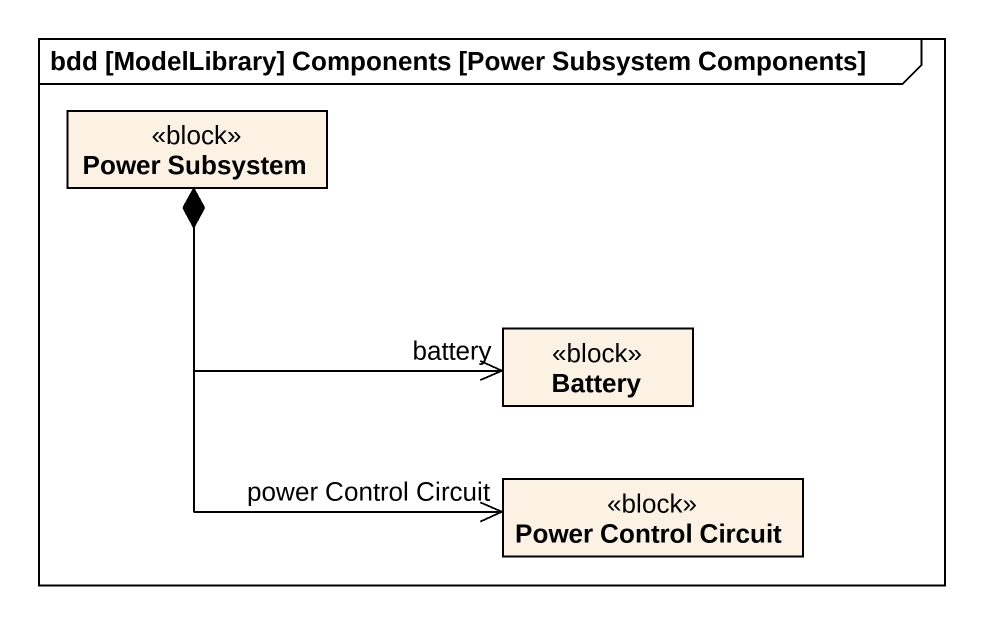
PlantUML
@startuml
mainframe bdd [ModelLibrary] Components [Power Subsystem Components]
hide circle
hide empty members
class "Power Subsystem" as Power_Subsystem <<block>>
class Battery <<block>>
class "Power Control Circuit" as Power_Control_Circuit <<block>>
Power_Subsystem *-right-> "battery" Battery
Power_Subsystem *--> "power Control Circuit" Power_Control_Circuit
@enduml
